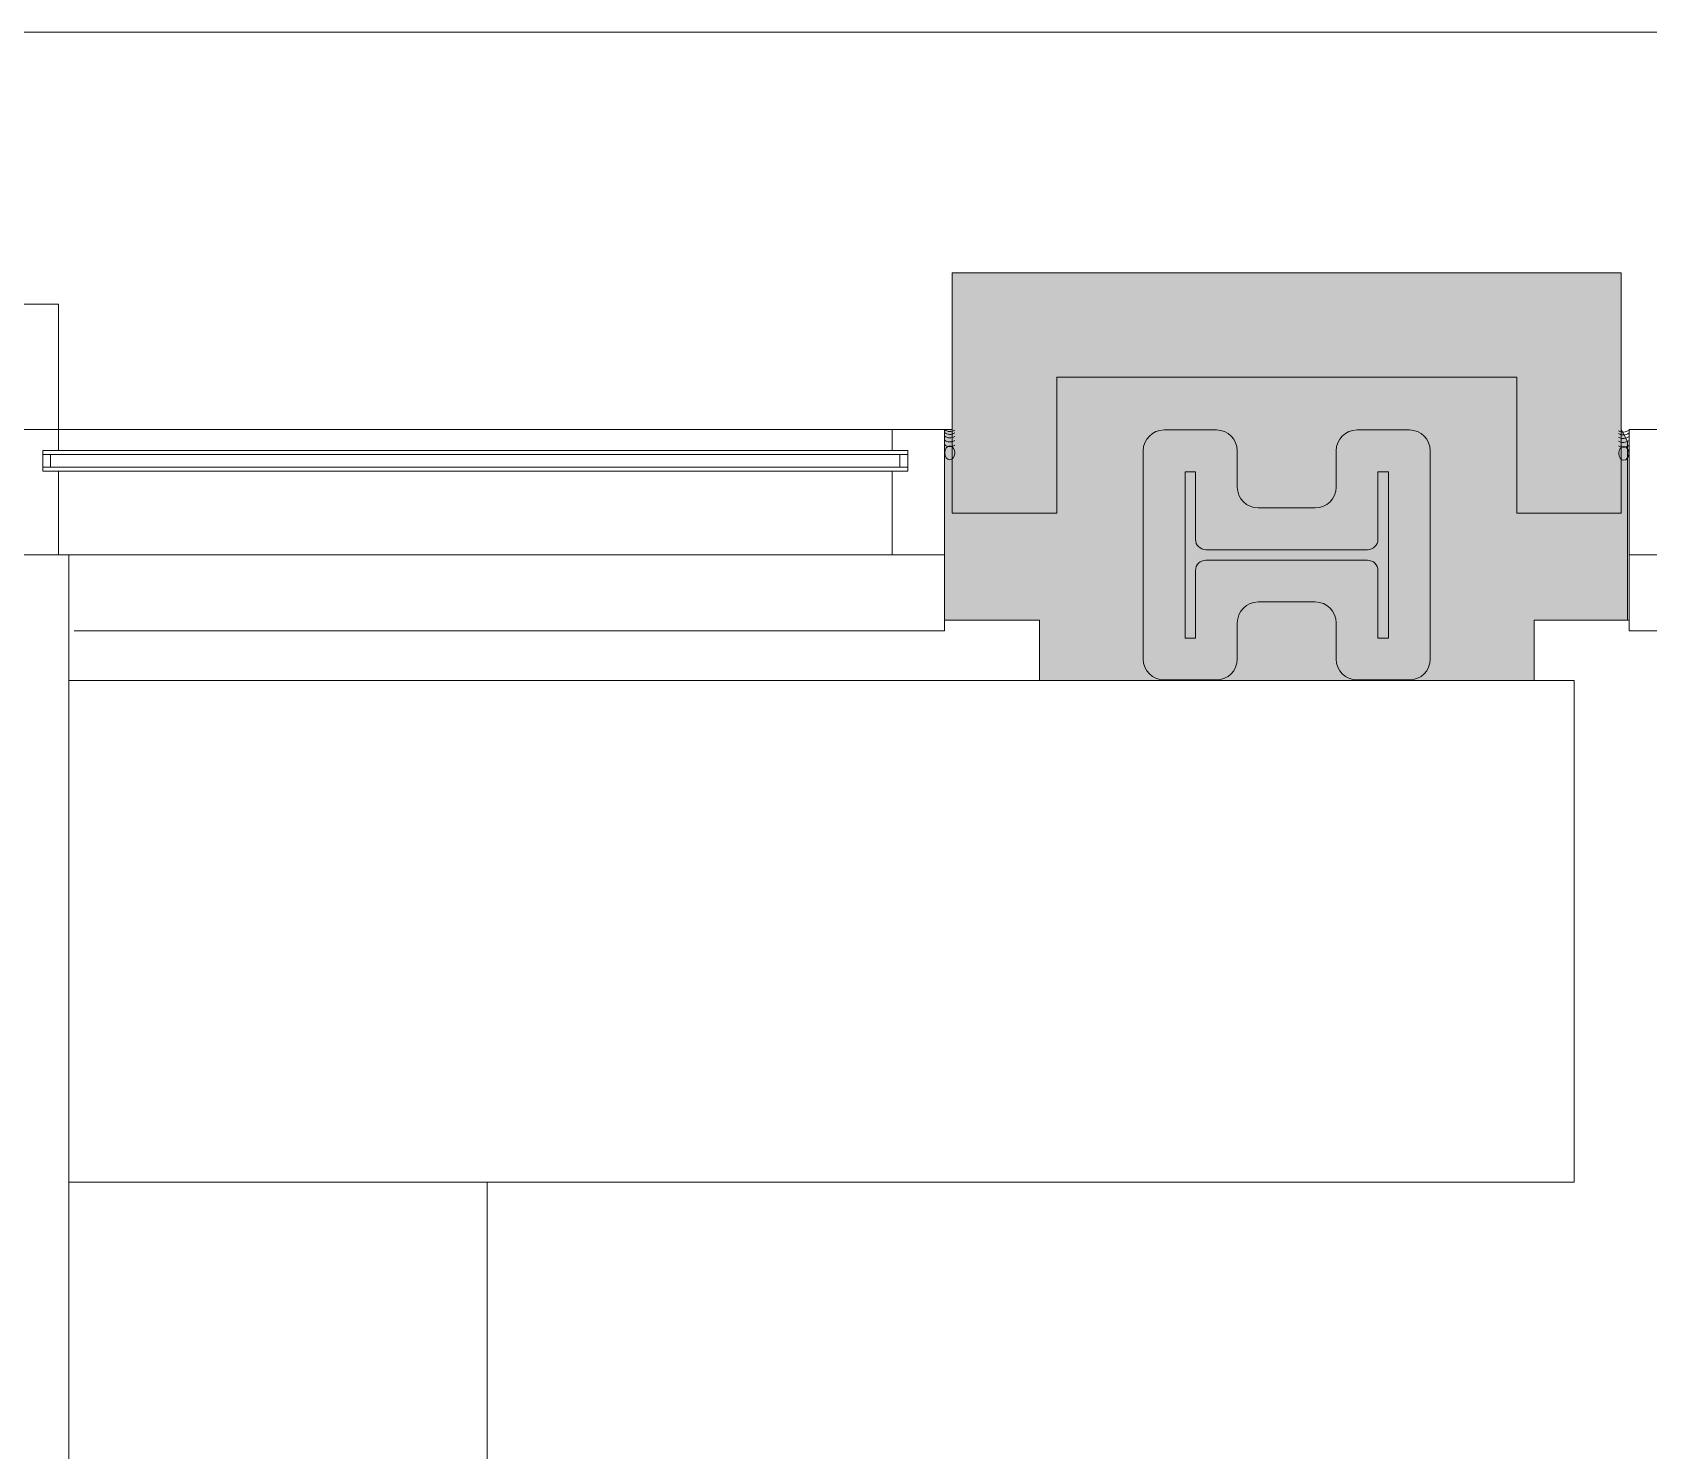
# Model space of a CAD drawing. Header units: inches. Extents: x 1 to 4637, y -664 to 702.
# Drawn here: x 1288 to 1365.3, y 634.5 to 702.4 of the extents above; entities that cross this region are included whole.
import ezdxf

# ---------------------------------------------------------------- set-up
doc = ezdxf.new("R2010")
doc.units = ezdxf.units.IN
doc.header["$MEASUREMENT"] = 0
for name, color, linetype, lineweight in [('A-WALL', 113, 'Continuous', 50), ('B-BASE', 7, 'Continuous', 9), ('I-FURN', 30, 'Continuous', 9), ('I-WALL', 2, 'Continuous', 9), ('NABCA_dwg', 8, 'Continuous', 9), ('NB-PART-GWB', 7, 'Continuous', 9), ('NB-ROD-SEAL', 7, 'Continuous', 9), ('NB-WALL-EXT', 7, 'Continuous', 9), ('NB-WIND-EXT', 7, 'Continuous', 9), ('NB-WIND-MULL', 7, 'Continuous', 9), ('NB-WIND-SILL', 7, 'Continuous', 9)]:
    doc.layers.add(name, color=color, linetype=linetype, lineweight=lineweight)

# ---------------------------------------------------------------- blocks, each defined once
blk = doc.blocks.new('Desk - Group 3 - No Side Chairs-2357171-New Construction - Tel_Data_Elec Plan')
at = {"layer": 'I-FURN'}
for p, q in [((0, 72), (72, 72)), ((72, 72), (72, 48)), ((72, 48), (0, 48)), ((0, 48), (20, 48)), ((20, 48), (20, 0))]:
    blk.add_line(p, q, dxfattribs=at)
blk = doc.blocks.new('NABCA_dwg_MA-2900-8th-120718_dwg-2391440-New Construction - Test Fit Plan-2421454-New Construction - Tel_Data_Elec Plan')
at = {"layer": 'B-BASE'}
blk.add_hatch(color=256, dxfattribs=at).paths.add_polyline_path([(-8042.693, -2569.101), (-8041.382, -2569.101), (-8041.382, -2566.226), (-8036.913, -2566.226), (-8036.913, -2557.676), (-8037.212, -2557.078), (-8037.212, -2549.601), (-8069.212, -2549.601), (-8069.212, -2557.101), (-8069.587, -2557.101), (-8069.587, -2566.226), (-8065.042, -2566.226), (-8065.042, -2569.101)], flags=0)
for p, q in [((-8059.077, -2557.121), (-8056.577, -2557.121)), ((-8049.847, -2557.121), (-8047.347, -2557.121)), ((-8060.077, -2568.081), (-8060.077, -2558.121)), ((-8055.577, -2558.121), (-8055.577, -2559.851)), ((-8050.847, -2559.851), (-8050.847, -2558.121)), ((-8046.347, -2558.121), (-8046.347, -2568.081)), ((-8054.577, -2560.851), (-8051.847, -2560.851)), ((-8057.077, -2562.851), (-8049.347, -2562.851)), ((-8049.347, -2563.351), (-8057.077, -2563.351)), ((-8051.847, -2565.351), (-8054.577, -2565.351)), ((-8055.577, -2566.351), (-8055.577, -2568.081)), ((-8050.847, -2568.081), (-8050.847, -2566.351)), ((-8056.577, -2569.081), (-8059.077, -2569.081)), ((-8047.347, -2569.081), (-8049.847, -2569.081))]:
    blk.add_line(p, q, dxfattribs=at)
at = {"layer": 'B-BASE', "flags": 128}
for points in [[(-5935.212, -3896.601), (-5935.212, -3904.101), (-8374.212, -3904.101), (-8374.212, -2881.078), (-8378.212, -2881.078), (-8378.212, -2538.101), (-5818.212, -2538.101), (-5818.212, -2548.101)], [(-8065.042, -2569.101), (-8065.042, -2566.226), (-8069.587, -2566.226), (-8069.587, -2557.101), (-8069.212, -2557.101), (-8069.212, -2549.601), (-8037.212, -2549.601), (-8037.212, -2557.101), (-8036.913, -2557.676), (-8036.913, -2566.226), (-8041.382, -2566.226), (-8041.382, -2569.101)], [(-8057.577, -2563.851), (-8057.577, -2567.081), (-8058.077, -2567.081), (-8058.077, -2559.121), (-8057.577, -2559.121), (-8057.577, -2562.351)], [(-8048.847, -2562.351), (-8048.847, -2559.121), (-8048.347, -2559.121), (-8048.347, -2567.081), (-8048.847, -2567.081), (-8048.847, -2563.851)]]:
    blk.add_lwpolyline(points, dxfattribs=at)
at = {"layer": 'B-BASE'}
for centre, radius, start, end in [((-8059.077, -2558.121), 1, 90, 180), ((-8056.577, -2558.121), 1, 0, 90), ((-8049.847, -2558.121), 1, 90, 180), ((-8047.347, -2558.121), 1, 0, 90), ((-8054.577, -2559.851), 1, 180, 270), ((-8051.847, -2559.851), 1, 270, 0), ((-8057.077, -2562.351), 0.5, 180, 270), ((-8049.347, -2562.351), 0.5, 270, 0), ((-8057.077, -2563.851), 0.5, 90, 180), ((-8049.347, -2563.851), 0.5, 0, 90), ((-8054.577, -2566.351), 1, 90, 180), ((-8051.847, -2566.351), 1, 0, 90), ((-8059.077, -2568.081), 1, 180, 270), ((-8056.577, -2568.081), 1, 270, 0), ((-8049.847, -2568.081), 1, 180, 270), ((-8047.347, -2568.081), 1, 270, 0)]:
    blk.add_arc(centre, radius, start, end, dxfattribs=at)
at = {"layer": 'NB-PART-GWB', "flags": 128}
for points in [[(-8069.587, -2562.101), (-8069.587, -2566.226), (-8065.042, -2566.226), (-8065.042, -2569.101)], [(-8041.382, -2569.101), (-8041.382, -2566.226), (-8036.837, -2566.226), (-8036.837, -2562.101)]]:
    blk.add_lwpolyline(points, dxfattribs=at)
at = {"layer": 'NB-ROD-SEAL'}
for centre, start, end in [((-8069.318, -2556.78), 230.02178, 303.35223), ((-8069.318, -2556.915), 230.02178, 303.35223), ((-8069.318, -2557.083), 230.02178, 303.35223), ((-8037.107, -2556.807), 236.64777, 309.97822), ((-8037.107, -2556.942), 236.64777, 309.97822), ((-8037.107, -2557.11), 236.64777, 309.97822), ((-8069.318, -2557.277), 230.02178, 303.35223), ((-8069.318, -2557.503), 230.02178, 303.35223), ((-8037.107, -2557.304), 236.64777, 309.97822), ((-8037.107, -2557.53), 236.64777, 309.97822)]:
    blk.add_arc(centre, 0.419, start, end, dxfattribs=at)
for centre in [(-8069.332, -2558.213), (-8037.092, -2558.239)]:
    blk.add_ellipse(centre, major_axis=(0, 0.333), ratio=0.724983, dxfattribs=at)
at = {"layer": 'NB-WALL-EXT', "flags": 128}
blk.add_lwpolyline([(-8069.212, -2549.601), (-8037.212, -2549.601), (-8037.212, -2561.101), (-8042.212, -2561.101), (-8042.212, -2554.601), (-8064.212, -2554.601), (-8064.212, -2561.101), (-8069.212, -2561.101)], close=True, dxfattribs=at)
at = {"layer": 'NB-WIND-EXT'}
for p, q in [((-8111.962, -2558.101), (-8071.337, -2558.101)), ((-8112.712, -2558.301), (-8071.337, -2558.301)), ((-8112.712, -2558.901), (-8071.337, -2558.901)), ((-8112.337, -2558.901), (-8112.337, -2558.301)), ((-8071.712, -2558.301), (-8071.712, -2558.901)), ((-8111.962, -2559.101), (-8071.337, -2559.101))]:
    blk.add_line(p, q, dxfattribs=at)
at = {"layer": 'NB-WIND-MULL', "flags": 128}
for points in [[(-8114.462, -2551.101), (-8114.462, -2552.101), (-8113.712, -2552.101), (-8113.712, -2553.101), (-8114.462, -2553.101), (-8114.462, -2557.101), (-8111.962, -2557.101), (-8111.962, -2551.101)], [(-8072.087, -2557.101), (-8072.087, -2558.101), (-8071.337, -2558.101), (-8071.337, -2559.101), (-8072.087, -2559.101), (-8072.087, -2563.101), (-8069.587, -2563.101), (-8069.587, -2557.101)], [(-8034.337, -2557.101), (-8034.337, -2558.101), (-8035.087, -2558.101), (-8035.087, -2559.101), (-8034.337, -2559.101), (-8034.337, -2563.101), (-8036.837, -2563.101), (-8036.837, -2557.101)]]:
    blk.add_lwpolyline(points, close=True, dxfattribs=at)
blk.add_lwpolyline([(-8114.462, -2563.101), (-8114.462, -2557.101), (-8111.962, -2557.101), (-8111.962, -2558.101), (-8112.712, -2558.101), (-8112.712, -2559.101), (-8111.962, -2559.101), (-8111.962, -2563.101)], dxfattribs=at)
at = {"layer": 'NB-WIND-SILL'}
for p, q in [((-8111.962, -2557.101), (-8072.087, -2557.101)), ((-8111.212, -2563.101), (-8069.587, -2563.101))]:
    blk.add_line(p, q, dxfattribs=at)
at = {"layer": 'NB-WIND-SILL', "flags": 128}
for points in [[(-8069.587, -2566.226), (-8069.587, -2566.726), (-8111.212, -2566.726)], [(-7995.212, -2566.726), (-8036.837, -2566.726), (-8036.837, -2566.226)]]:
    blk.add_lwpolyline(points, dxfattribs=at)
blk = doc.blocks.new('NABCA_dwg-2391440-New Construction - Tel_Data_Elec Plan')
at = {"layer": 'A-WALL', "color": 250, "lineweight": 20}
blk.add_line((1991.273, 677.397), (1991.023, 677.397), dxfattribs=at)
blk.add_blockref('NABCA_dwg_MA-2900-8th-120718_dwg-2391440-New Construction - Test Fit Plan-2421454-New Construction - Tel_Data_Elec Plan', (10102.485, 3240.498))

msp = doc.modelspace()

# ---------------------------------------------------------------- linework, layer by layer
at = {"layer": 'I-WALL', "color": 250, "lineweight": 20}
for p, q in [((1289.786, 677.397), (1286.286, 677.397)), ((1289.786, 530.022), (1289.786, 677.397))]:
    msp.add_line(p, q, dxfattribs=at)

# ---------------------------------------------------------------- block references
at = {"layer": 'I-FURN'}
msp.add_blockref('Desk - Group 3 - No Side Chairs-2357171-New Construction - Tel_Data_Elec Plan', (1289.786, 599.397), dxfattribs=at)
at = {"layer": 'NABCA_dwg', "color": 7}
msp.add_blockref('NABCA_dwg-2391440-New Construction - Tel_Data_Elec Plan', (-701.237, 0), dxfattribs=at)

doc.saveas('drawing.dxf')
